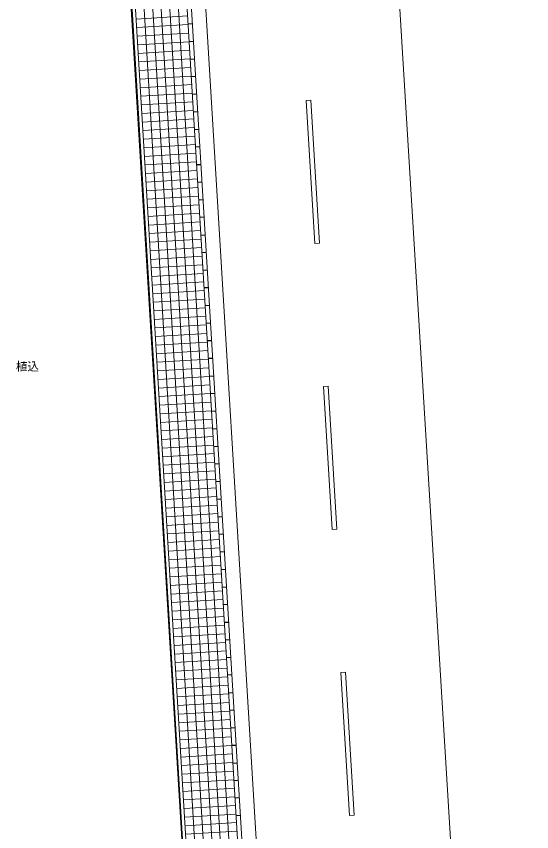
# Model space of a CAD drawing. Units: millimetres at full size, sheet at 1:200; details may follow other scales. Extents: x -96239 to 62349, y -170536 to 17264.
# Drawn here: x 44348 to 62349, y -91360 to -62907 of the extents above; entities that cross this region are included whole.
import ezdxf
from ezdxf.enums import TextEntityAlignment as Align

# ---------------------------------------------------------------- set-up
doc = ezdxf.new("R2010")
doc.units = ezdxf.units.MM
doc.header["$LTSCALE"] = 200
for name, color, linetype, lineweight in [('0-9_外景', 7, 'Continuous', 9), ('0-C_タイル・側溝', 7, 'Continuous', 9), ('0-F_道路', 7, 'Continuous', 9)]:
    doc.layers.add(name, color=color, linetype=linetype, lineweight=lineweight)
doc.layers.add('0-E_屋外名', color=7, linetype='Continuous')
doc.styles.add('・', font='')
doc.styles.get('・').set_extended_font_data('・')

msp = doc.modelspace()

# ---------------------------------------------------------------- linework, layer by layer
at = {"layer": '0-9_外景'}
for p, q in [((49555.1, -50159.7), (52486.8, -98421.1)), ((52636.8, -98417), (49702, -50103.2)), ((47652, -50908.4), (50251.5, -93701.2)), ((47676.5, -50898.7), (50278, -93726.2)), ((47793.9, -50852.6), (50405.5, -93846.2)), ((50345.6, -63172.7), (50495.3, -63163.6)), ((50346.2, -63182.7), (50495.9, -63173.6)), ((50382.6, -63781.6), (50532.3, -63772.5)), ((50383.2, -63791.6), (50532.9, -63782.5)), ((50420.2, -64400.5), (50569.9, -64391.4)), ((50420.8, -64410.4), (50570.5, -64401.3)), ((50457.2, -65009.3), (50606.9, -65000.2)), ((50457.8, -65019.3), (50607.5, -65010.2)), ((50494.7, -65628.2), (50644.5, -65619.1)), ((50495.4, -65638.2), (50645.1, -65629.1)), ((50531.7, -66237.1), (50681.5, -66228)), ((50532.3, -66247.1), (50682.1, -66238)), ((50569.3, -66855.9), (50719, -66846.8)), ((50569.9, -66865.9), (50719.7, -66856.8)), ((50606.3, -67464.8), (50756, -67455.7)), ((50606.9, -67474.8), (50756.6, -67465.7)), ((50643.9, -68083.7), (50793.6, -68074.6)), ((50644.5, -68093.6), (50794.2, -68084.6)), ((50680.9, -68692.5), (50830.6, -68683.4)), ((50681.5, -68702.5), (50831.2, -68693.4)), ((50718.5, -69311.4), (50868.2, -69302.3)), ((50719.1, -69321.4), (50868.8, -69312.3)), ((50755.5, -69920.3), (50905.2, -69911.2)), ((50756.1, -69930.3), (50905.8, -69921.2)), ((50793.1, -70539.1), (50942.8, -70530)), ((50793.7, -70549.1), (50943.4, -70540)), ((50830.1, -71148), (50979.8, -71138.9)), ((50830.7, -71158), (50980.4, -71148.9)), ((50867.6, -71766.9), (51017.4, -71757.8)), ((50868.2, -71776.9), (51018, -71767.8)), ((50904.6, -72375.8), (51054.4, -72366.7)), ((50905.2, -72385.7), (51055, -72376.6)), ((50905.2, -72385.7), (51055, -72376.6)), ((50905.8, -72395.7), (51055.6, -72386.6)), ((50942.2, -72994.6), (51091.9, -72985.5)), ((50942.8, -73004.6), (51092.6, -72995.5)), ((50979.8, -73613.5), (51129.5, -73604.4)), ((50980.4, -73623.5), (51130.1, -73614.4)), ((51016.8, -74222.3), (51166.5, -74213.3)), ((51017.4, -74232.3), (51167.1, -74223.2)), ((51017.4, -74232.3), (51167.1, -74223.2)), ((51018, -74242.3), (51167.7, -74233.2)), ((51054.4, -74841.2), (51204.1, -74832.1)), ((51055, -74851.2), (51204.7, -74842.1)), ((51092, -75460.1), (51241.7, -75451)), ((51092.6, -75470.1), (51242.3, -75461)), ((51129, -76068.9), (51278.7, -76059.9)), ((51129.6, -76078.9), (51279.3, -76069.8)), ((51166.6, -76687.8), (51316.3, -76678.7)), ((51167.2, -76697.8), (51316.9, -76688.7)), ((51203.6, -77296.7), (51353.3, -77287.6)), ((51204.2, -77306.7), (51353.9, -77297.6)), ((51241.1, -77915.5), (51390.9, -77906.4)), ((51241.8, -77925.5), (51391.5, -77916.4)), ((51278.1, -78524.4), (51427.9, -78515.3)), ((51278.7, -78534.4), (51428.5, -78525.3)), ((51315.7, -79143.3), (51465.5, -79134.2)), ((51316.3, -79153.3), (51466.1, -79144.2)), ((51352.7, -79752.2), (51502.4, -79743.1)), ((51353.3, -79762.1), (51503, -79753)), ((51390.3, -80371), (51540, -80361.9)), ((51390.9, -80381), (51540.6, -80371.9)), ((51427.3, -80979.9), (51577, -80970.8)), ((51427.9, -80989.9), (51577.6, -80980.8)), ((51464.9, -81598.8), (51614.6, -81589.7)), ((51465.5, -81608.7), (51615.2, -81599.6)), ((51501.9, -82207.6), (51651.6, -82198.5)), ((51502.5, -82217.6), (51652.2, -82208.5)), ((51539.5, -82826.5), (51689.2, -82817.4)), ((51540.1, -82836.5), (51689.8, -82827.4)), ((51576.5, -83435.4), (51726.2, -83426.3)), ((51577.1, -83445.3), (51726.8, -83436.3)), ((51614, -84054.2), (51763.8, -84045.1)), ((51614.7, -84064.2), (51764.4, -84055.1)), ((51651, -84663.1), (51800.8, -84654)), ((51651.6, -84673.1), (51801.4, -84664)), ((51688.6, -85282), (51838.3, -85272.9)), ((51689.2, -85291.9), (51839, -85282.9)), ((51725.6, -85890.8), (51875.3, -85881.7)), ((51726.2, -85900.8), (51875.9, -85891.7)), ((51763.2, -86509.7), (51912.9, -86500.6)), ((51763.8, -86519.7), (51913.5, -86510.6)), ((51800.2, -87118.6), (51949.9, -87109.5)), ((51800.8, -87128.6), (51950.5, -87119.5)), ((51837.8, -87737.4), (51987.5, -87728.3)), ((51838.4, -87747.4), (51988.1, -87738.3)), ((51874.8, -88346.3), (52024.5, -88337.2)), ((51875.4, -88356.3), (52025.1, -88347.2)), ((51912.4, -88965.2), (52062.1, -88956.1)), ((51913, -88975.2), (52062.7, -88966.1)), ((51949.3, -89574.1), (52099.1, -89565)), ((51950, -89584), (52099.7, -89574.9)), ((51986.3, -90182.9), (52136.1, -90173.8)), ((51986.9, -90192.9), (52136.7, -90183.8)), ((52023.3, -90791.8), (52173, -90782.7)), ((52023.9, -90801.8), (52173.7, -90792.7))]:
    msp.add_line(p, q, dxfattribs=at)
at = {"layer": '0-C_タイル・側溝'}
msp.add_line((53136.9, -98403), (50191.1, -49909.5), dxfattribs=at)
at = {"layer": '0-C_タイル・側溝', "color": 4, "lineweight": 5}
for p, q in [((49555.1, -50159.7), (52208.9, -93846.2)), ((47793.9, -50852.6), (50412.2, -93955.3)), ((48103.8, -51007.1), (50706.1, -93846.2)), ((48403.3, -50988.9), (51006.6, -93846.2)), ((48702.7, -50970.7), (51307.2, -93846.2)), ((49002.2, -50952.6), (51607.8, -93846.2)), ((49301.6, -50934.4), (51908.3, -93846.2)), ((48535.3, -63003), (50328.7, -62894.1)), ((48553.5, -63302.5), (50346.9, -63193.5)), ((48571.7, -63601.9), (50365, -63493)), ((48589.8, -63901.4), (50383.2, -63792.4)), ((48608, -64200.8), (50401.4, -64091.9)), ((48626.2, -64500.3), (50419.6, -64391.3)), ((48644.4, -64799.7), (50437.8, -64690.8)), ((48662.6, -65099.2), (50456, -64990.2)), ((48680.8, -65398.6), (50474.2, -65289.7)), ((48699, -65698.1), (50492.4, -65589.1)), ((48717.2, -65997.5), (50510.6, -65888.6)), ((48735.4, -66297), (50528.8, -66188)), ((48753.6, -66596.4), (50546.9, -66487.5)), ((48771.8, -66895.9), (50565.1, -66786.9)), ((48789.9, -67195.3), (50583.3, -67086.4)), ((48808.1, -67494.8), (50601.5, -67385.8)), ((48826.3, -67794.2), (50619.7, -67685.3)), ((48844.5, -68093.6), (50637.9, -67984.7)), ((48862.7, -68393.1), (50656.1, -68284.2)), ((48880.9, -68692.5), (50674.3, -68583.6)), ((48899.1, -68992), (50692.5, -68883.1)), ((48917.3, -69291.4), (50710.7, -69182.5)), ((48935.5, -69590.9), (50728.8, -69481.9)), ((48953.7, -69890.3), (50747, -69781.4)), ((48971.8, -70189.8), (50765.2, -70080.8)), ((48990, -70489.2), (50783.4, -70380.3)), ((49008.2, -70788.7), (50801.6, -70679.7)), ((49026.4, -71088.1), (50819.8, -70979.2)), ((49044.6, -71387.6), (50838, -71278.6)), ((49062.8, -71687), (50856.2, -71578.1)), ((49081, -71986.5), (50874.4, -71877.5)), ((49099.2, -72285.9), (50892.6, -72177)), ((49117.4, -72585.4), (50910.7, -72476.4)), ((49135.6, -72884.8), (50928.9, -72775.9)), ((49153.7, -73184.3), (50947.1, -73075.3)), ((49171.9, -73483.7), (50965.3, -73374.8)), ((49190.1, -73783.2), (50983.5, -73674.2)), ((49208.3, -74082.6), (51001.7, -73973.7)), ((49226.5, -74382.1), (51019.9, -74273.1)), ((49244.7, -74681.5), (51038.1, -74572.6)), ((49262.9, -74981), (51056.3, -74872)), ((49281.1, -75280.4), (51074.5, -75171.5)), ((49299.3, -75579.8), (51092.6, -75470.9)), ((49317.5, -75879.3), (51110.8, -75770.4)), ((49335.6, -76178.7), (51129, -76069.8)), ((49353.8, -76478.2), (51147.2, -76369.3)), ((49372, -76777.6), (51165.4, -76668.7)), ((49390.2, -77077.1), (51183.6, -76968.1)), ((49408.4, -77376.5), (51201.8, -77267.6)), ((49426.6, -77676), (51220, -77567)), ((49444.8, -77975.4), (51238.2, -77866.5)), ((49463, -78274.9), (51256.4, -78165.9)), ((49481.2, -78574.3), (51274.5, -78465.4)), ((49499.4, -78873.8), (51292.7, -78764.8)), ((49517.5, -79173.2), (51310.9, -79064.3)), ((49535.7, -79472.7), (51329.1, -79363.7)), ((49553.9, -79772.1), (51347.3, -79663.2)), ((49572.1, -80071.6), (51365.5, -79962.6)), ((49590.3, -80371), (51383.7, -80262.1)), ((49608.5, -80670.5), (51401.9, -80561.5)), ((49626.7, -80969.9), (51420.1, -80861)), ((49644.9, -81269.4), (51438.3, -81160.4)), ((49663.1, -81568.8), (51456.4, -81459.9)), ((49681.3, -81868.3), (51474.6, -81759.3)), ((49699.4, -82167.7), (51492.8, -82058.8)), ((49717.6, -82467.2), (51511, -82358.2)), ((49735.8, -82766.6), (51529.2, -82657.7)), ((49754, -83066), (51547.4, -82957.1)), ((49772.2, -83365.5), (51565.6, -83256.6)), ((49790.4, -83664.9), (51583.8, -83556)), ((49808.6, -83964.4), (51602, -83855.5)), ((49826.8, -84263.8), (51620.2, -84154.9)), ((49845, -84563.3), (51638.4, -84454.3)), ((49863.2, -84862.7), (51656.5, -84753.8)), ((49881.3, -85162.2), (51674.7, -85053.2)), ((49899.5, -85461.6), (51692.9, -85352.7)), ((49917.7, -85761.1), (51711.1, -85652.1)), ((49935.9, -86060.5), (51729.3, -85951.6)), ((49954.1, -86360), (51747.5, -86251)), ((49972.3, -86659.4), (51765.7, -86550.5)), ((49990.5, -86958.9), (51783.9, -86849.9)), ((50008.7, -87258.3), (51802.1, -87149.4)), ((50026.9, -87557.8), (51820.3, -87448.8)), ((50045.1, -87857.2), (51838.4, -87748.3)), ((50063.2, -88156.7), (51856.6, -88047.7)), ((50081.4, -88456.1), (51874.8, -88347.2)), ((50099.6, -88755.6), (51893, -88646.6)), ((50117.8, -89055), (51911.2, -88946.1)), ((50136, -89354.5), (51929.4, -89245.5)), ((50154.2, -89653.9), (51947.6, -89545)), ((50172.4, -89953.4), (51965.8, -89844.4)), ((50190.6, -90252.8), (51984, -90143.9)), ((50208.8, -90552.2), (52002.2, -90443.3)), ((50227, -90851.7), (52020.3, -90742.8)), ((50245.2, -91151.1), (52038.5, -91042.2)), ((50263.3, -91450.6), (52056.7, -91341.7))]:
    msp.add_line(p, q, dxfattribs=at)
at = {"layer": '0-F_道路'}
for p, q in [((62348.8, -138396.6), (55624, -27692.1)), ((54629.9, -65834.9), (54470.2, -65844.6)), ((54470.2, -65844.6), (54773.4, -70835.4)), ((54629.9, -65834.9), (54933.1, -70825.7)), ((54933.1, -70825.7), (54773.4, -70835.4)), ((55236.2, -75816.5), (55076.5, -75826.2)), ((55076.5, -75826.2), (55379.7, -80817)), ((55236.2, -75816.5), (55539.4, -80807.3)), ((55539.4, -80807.3), (55379.7, -80817)), ((55842.6, -85798.1), (55682.9, -85807.8)), ((55682.9, -85807.8), (55986, -90798.6)), ((55842.6, -85798.1), (56145.7, -90788.9)), ((56145.7, -90788.9), (55986, -90798.6))]:
    msp.add_line(p, q, dxfattribs=at)

# ---------------------------------------------------------------- texts
at = {"layer": '0-E_屋外名', "style": '・'}
msp.add_text('植込', height=293.3, dxfattribs=at).set_placement((44336, -75361.9), align=Align.BOTTOM_LEFT)

doc.saveas('drawing.dxf')
